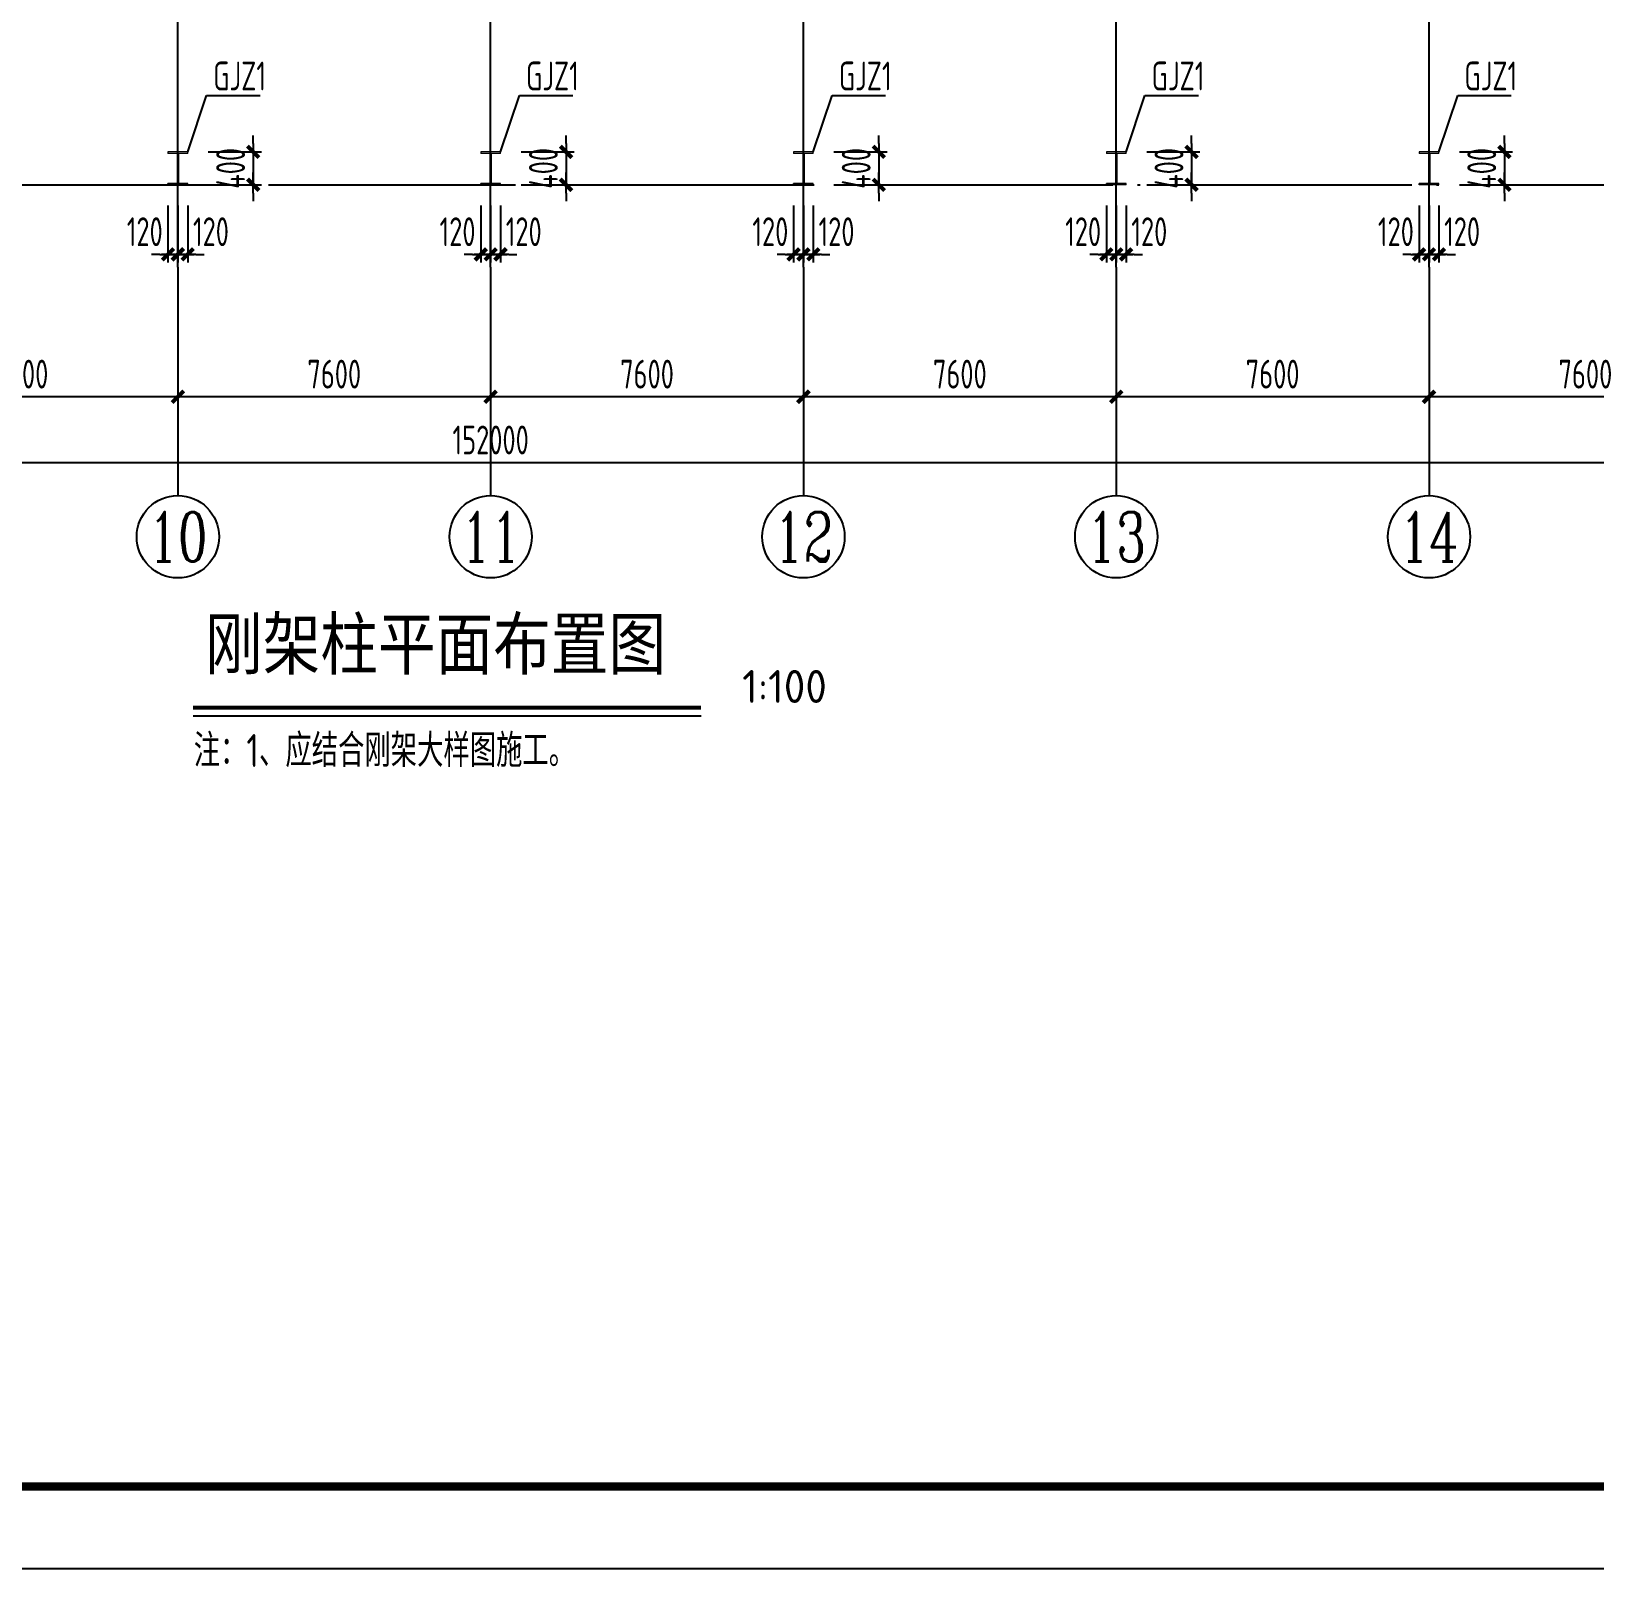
# Model space of a CAD drawing. Extents: x -3102990 to -851544, y -5293060 to -2540151.
# Drawn here: x -2187921 to -2168927, y -2672902 to -2654225 of the extents above; entities that cross this region are included whole.
import ezdxf
from ezdxf.enums import TextEntityAlignment as Align

# ---------------------------------------------------------------- set-up
doc = ezdxf.new("R2010")
doc.units = 0
doc.header["$LTSCALE"] = 1000
doc.header["$PDMODE"] = 1
doc.linetypes.add('DOTE', pattern=[2.42, 2, -0.2, 0.02, -0.2])
doc.layers.get('0').update_dxf_attribs({"linetype": 'CONTINUOUS'})
doc.layers.get('Defpoints').update_dxf_attribs({"linetype": 'CONTINUOUS'})
for name, color, linetype in [('AXIS', 253, 'DOTE'), ('COLU', 7, 'CONTINUOUS'), ('DIM', 3, 'CONTINUOUS'), ('NUM', 7, 'CONTINUOUS'), ('PUB_TITLE', 4, 'CONTINUOUS'), ('TEXT', 7, 'CONTINUOUS')]:
    doc.layers.add(name, color=color, linetype=linetype)
doc.layers.add('yichutu', color=7, linetype='CONTINUOUS', true_color=0xffffff, plot=False)
doc.styles.add('TSSD_Axis', font='Complex.shx', dxfattribs={"width": 0.7, "bigfont": 'hztxt.shx'})
doc.styles.add('TSSD_Dimension', font='tssdeng.shx', dxfattribs={"width": 0.7, "bigfont": 'Hztxt.shx'})
doc.styles.add('TSSD_Norm', font='Tssdeng.shx', dxfattribs={"width": 0.75, "bigfont": 'hztxt.shx'})
doc.styles.add('TSSD_Rein', font='Tssdeng.shx', dxfattribs={"width": 0.75, "bigfont": 'hztxt.shx'})
doc.dimstyles.new('TSSD_100_100', dxfattribs={"dimtxt": 350, "dimasz": 100, "dimexe": 100, "dimexo": 250, "dimgap": 100, "dimtad": 1, "dimdec": 0, "dimzin": 0, "dimdsep": 46, "dimtxsty": 'TSSD_Dimension', "dimblk": '_tsdbk', "dimcen": 0, "dimdle": 100, "dimclrt": 7, "dimadec": 0, "dimazin": 0, "dimtfac": 1, "dimtdec": 0, "dimtix": 1, "dimtmove": 2, "dimatfit": 3, "dimldrblk": '_tsdbk', "dimfxl": 250, "dimtolj": 1, "dimtzin": 0, "dimarcsym": 0})
doc.dimstyles.new('TSSD_200_100', dxfattribs={"dimtxt": 350, "dimasz": 100, "dimexe": 100, "dimexo": 250, "dimgap": 100, "dimtad": 1, "dimdec": 0, "dimlfac": 2, "dimzin": 0, "dimdsep": 46, "dimtxsty": 'TSSD_Dimension', "dimblk": 'ARCHTICK', "dimcen": 0, "dimdle": 100, "dimclrt": 7, "dimadec": 0, "dimazin": 0, "dimtfac": 1, "dimtdec": 0, "dimtix": 1, "dimtmove": 2, "dimatfit": 3, "dimfxl": 1, "dimtolj": 1, "dimtzin": 0, "dimarcsym": 0})

# ---------------------------------------------------------------- blocks, each defined once
blk = doc.blocks.new('ts_axno')
at = {"color": 0, "linetype": 'ByBlock', "lineweight": -2}
blk.add_circle((0, 0), 0.5, dxfattribs=at)
at = {"color": 0, "linetype": 'ByBlock', "lineweight": -2, "style": 'TSSD_Axis', "width": 0.7}
blk.add_attdef('A', text='', height=0.6, dxfattribs=at).set_placement((0, 0), align=Align.MIDDLE_CENTER)
blk = doc.blocks.new('_ArchTick')
at = {"color": 0, "const_width": 0.5}
blk.add_lwpolyline([(-0.71, -0.71), (0.71, 0.71)], dxfattribs=at)
blk = doc.blocks.new('*D38')
at = {"layer": 'Defpoints', "color": 0, "ltscale": 1.5}
for p in [(-2170940, -2657090), (-2167140, -2657090), (-2170940, -2658665)]:
    blk.add_point(p, dxfattribs=at)
at = {"layer": 'DIM', "color": 0, "lineweight": -2, "ltscale": 1.5}
for p, q in [((-2170940, -2657340), (-2170940, -2658765)), ((-2167140, -2657340), (-2167140, -2658765)), ((-2167040, -2658665), (-2171040, -2658665))]:
    blk.add_line(p, q, dxfattribs=at)
at = {"layer": 'DIM', "color": 0, "lineweight": -2, "ltscale": 1.5, "xscale": 100, "yscale": 100, "zscale": 100, "rotation": 180}
blk.add_blockref('_ArchTick', (-2170940, -2658665), dxfattribs=at)
at = {"layer": 'DIM', "color": 0, "lineweight": -2, "ltscale": 1.5, "xscale": 100, "yscale": 100, "zscale": 100}
blk.add_blockref('_ArchTick', (-2167140, -2658665), dxfattribs=at)
at = {"layer": 'DIM', "color": 7, "ltscale": 1.5, "insert": (-2169040, -2658390), "char_height": 350, "attachment_point": 5, "style": 'TSSD_Dimension'}
blk.add_mtext('\\A1;7600', dxfattribs=at)
blk = doc.blocks.new('*D39')
at = {"layer": 'Defpoints', "color": 0, "ltscale": 1.5}
for p in [(-2174740, -2657090), (-2170940, -2657090), (-2174740, -2658665)]:
    blk.add_point(p, dxfattribs=at)
at = {"layer": 'DIM', "color": 0, "lineweight": -2, "ltscale": 1.5}
for p, q in [((-2174740, -2657340), (-2174740, -2658765)), ((-2170940, -2657340), (-2170940, -2658765)), ((-2170840, -2658665), (-2174840, -2658665))]:
    blk.add_line(p, q, dxfattribs=at)
at = {"layer": 'DIM', "color": 0, "lineweight": -2, "ltscale": 1.5, "xscale": 100, "yscale": 100, "zscale": 100, "rotation": 180}
blk.add_blockref('_ArchTick', (-2174740, -2658665), dxfattribs=at)
at = {"layer": 'DIM', "color": 0, "lineweight": -2, "ltscale": 1.5, "xscale": 100, "yscale": 100, "zscale": 100}
blk.add_blockref('_ArchTick', (-2170940, -2658665), dxfattribs=at)
at = {"layer": 'DIM', "color": 7, "ltscale": 1.5, "insert": (-2172840, -2658390), "char_height": 350, "attachment_point": 5, "style": 'TSSD_Dimension'}
blk.add_mtext('\\A1;7600', dxfattribs=at)
blk = doc.blocks.new('*D40')
at = {"layer": 'Defpoints', "color": 0, "ltscale": 1.5}
for p in [(-2178540, -2657090), (-2174740, -2657090), (-2178540, -2658665)]:
    blk.add_point(p, dxfattribs=at)
at = {"layer": 'DIM', "color": 0, "lineweight": -2, "ltscale": 1.5}
for p, q in [((-2178540, -2657340), (-2178540, -2658765)), ((-2174740, -2657340), (-2174740, -2658765)), ((-2174640, -2658665), (-2178640, -2658665))]:
    blk.add_line(p, q, dxfattribs=at)
at = {"layer": 'DIM', "color": 0, "lineweight": -2, "ltscale": 1.5, "xscale": 100, "yscale": 100, "zscale": 100, "rotation": 180}
blk.add_blockref('_ArchTick', (-2178540, -2658665), dxfattribs=at)
at = {"layer": 'DIM', "color": 0, "lineweight": -2, "ltscale": 1.5, "xscale": 100, "yscale": 100, "zscale": 100}
blk.add_blockref('_ArchTick', (-2174740, -2658665), dxfattribs=at)
at = {"layer": 'DIM', "color": 7, "ltscale": 1.5, "insert": (-2176640, -2658390), "char_height": 350, "attachment_point": 5, "style": 'TSSD_Dimension'}
blk.add_mtext('\\A1;7600', dxfattribs=at)
blk = doc.blocks.new('*D41')
at = {"layer": 'Defpoints', "color": 0, "ltscale": 1.5}
for p in [(-2182340, -2657090), (-2178540, -2657090), (-2182340, -2658665)]:
    blk.add_point(p, dxfattribs=at)
at = {"layer": 'DIM', "color": 0, "lineweight": -2, "ltscale": 1.5}
for p, q in [((-2182340, -2657340), (-2182340, -2658765)), ((-2178540, -2657340), (-2178540, -2658765)), ((-2178440, -2658665), (-2182440, -2658665))]:
    blk.add_line(p, q, dxfattribs=at)
at = {"layer": 'DIM', "color": 0, "lineweight": -2, "ltscale": 1.5, "xscale": 100, "yscale": 100, "zscale": 100, "rotation": 180}
blk.add_blockref('_ArchTick', (-2182340, -2658665), dxfattribs=at)
at = {"layer": 'DIM', "color": 0, "lineweight": -2, "ltscale": 1.5, "xscale": 100, "yscale": 100, "zscale": 100}
blk.add_blockref('_ArchTick', (-2178540, -2658665), dxfattribs=at)
at = {"layer": 'DIM', "color": 7, "ltscale": 1.5, "insert": (-2180440, -2658390), "char_height": 350, "attachment_point": 5, "style": 'TSSD_Dimension'}
blk.add_mtext('\\A1;7600', dxfattribs=at)
blk = doc.blocks.new('*D42')
at = {"layer": 'Defpoints', "color": 0, "ltscale": 1.5}
for p in [(-2186140, -2657090), (-2182340, -2657090), (-2186140, -2658665)]:
    blk.add_point(p, dxfattribs=at)
at = {"layer": 'DIM', "color": 0, "lineweight": -2, "ltscale": 1.5}
for p, q in [((-2186140, -2657340), (-2186140, -2658765)), ((-2182340, -2657340), (-2182340, -2658765)), ((-2182240, -2658665), (-2186240, -2658665))]:
    blk.add_line(p, q, dxfattribs=at)
at = {"layer": 'DIM', "color": 0, "lineweight": -2, "ltscale": 1.5, "xscale": 100, "yscale": 100, "zscale": 100, "rotation": 180}
blk.add_blockref('_ArchTick', (-2186140, -2658665), dxfattribs=at)
at = {"layer": 'DIM', "color": 0, "lineweight": -2, "ltscale": 1.5, "xscale": 100, "yscale": 100, "zscale": 100}
blk.add_blockref('_ArchTick', (-2182340, -2658665), dxfattribs=at)
at = {"layer": 'DIM', "color": 7, "ltscale": 1.5, "insert": (-2184240, -2658390), "char_height": 350, "attachment_point": 5, "style": 'TSSD_Dimension'}
blk.add_mtext('\\A1;7600', dxfattribs=at)
blk = doc.blocks.new('*D43')
at = {"layer": 'Defpoints', "color": 0, "ltscale": 1.5}
for p in [(-2189940, -2657090), (-2186140, -2657090), (-2189940, -2658665)]:
    blk.add_point(p, dxfattribs=at)
at = {"layer": 'DIM', "color": 0, "lineweight": -2, "ltscale": 1.5}
for p, q in [((-2189940, -2657340), (-2189940, -2658765)), ((-2186140, -2657340), (-2186140, -2658765)), ((-2186040, -2658665), (-2190040, -2658665))]:
    blk.add_line(p, q, dxfattribs=at)
at = {"layer": 'DIM', "color": 0, "lineweight": -2, "ltscale": 1.5, "xscale": 100, "yscale": 100, "zscale": 100, "rotation": 180}
blk.add_blockref('_ArchTick', (-2189940, -2658665), dxfattribs=at)
at = {"layer": 'DIM', "color": 0, "lineweight": -2, "ltscale": 1.5, "xscale": 100, "yscale": 100, "zscale": 100}
blk.add_blockref('_ArchTick', (-2186140, -2658665), dxfattribs=at)
at = {"layer": 'DIM', "color": 7, "ltscale": 1.5, "insert": (-2188040, -2658390), "char_height": 350, "attachment_point": 5, "style": 'TSSD_Dimension'}
blk.add_mtext('\\A1;7600', dxfattribs=at)
blk = doc.blocks.new('*D52')
at = {"layer": 'Defpoints', "color": 0, "ltscale": 1.5}
for p in [(-2220340, -2657090), (-2144340, -2657090), (-2144340, -2659465)]:
    blk.add_point(p, dxfattribs=at)
at = {"layer": 'DIM', "color": 0, "lineweight": -2, "ltscale": 1.5}
for p, q in [((-2220340, -2657340), (-2220340, -2659565)), ((-2144340, -2657340), (-2144340, -2659565)), ((-2220440, -2659465), (-2144240, -2659465))]:
    blk.add_line(p, q, dxfattribs=at)
at = {"layer": 'DIM', "color": 0, "lineweight": -2, "ltscale": 1.5, "xscale": 100, "yscale": 100, "zscale": 100, "rotation": 180}
blk.add_blockref('_ArchTick', (-2220340, -2659465), dxfattribs=at)
at = {"layer": 'DIM', "color": 0, "lineweight": -2, "ltscale": 1.5, "xscale": 100, "yscale": 100, "zscale": 100}
blk.add_blockref('_ArchTick', (-2144340, -2659465), dxfattribs=at)
at = {"layer": 'DIM', "color": 7, "ltscale": 1.5, "insert": (-2182340, -2659190), "char_height": 350, "attachment_point": 5, "style": 'TSSD_Dimension'}
blk.add_mtext('\\A1;152000', dxfattribs=at)
blk = doc.blocks.new('_tsdbk')
blk.add_line((-1, 0), (1.5, 0))
blk.add_lwpolyline([(-0.7, -0.7, 0.5, 0.5, 0), (0.7, 0.7, 0.5, 0.5, 0)], format="xyseb")
blk = doc.blocks.new('*D704')
at = {"layer": 'Defpoints', "color": 0}
for p in [(-2186260, -2656090), (-2186140, -2656090), (-2186140, -2656935)]:
    blk.add_point(p, dxfattribs=at)
at = {"layer": 'DIM', "color": 0, "lineweight": -2}
for p, q in [((-2186260, -2656340), (-2186260, -2657035)), ((-2186140, -2656340), (-2186140, -2657035)), ((-2186360, -2656935), (-2186460, -2656935)), ((-2186260, -2656935), (-2186140, -2656935)), ((-2186040, -2656935), (-2185940, -2656935))]:
    blk.add_line(p, q, dxfattribs=at)
at = {"layer": 'DIM', "color": 0, "lineweight": -2, "xscale": 100, "yscale": 100, "zscale": 100}
blk.add_blockref('_tsdbk', (-2186260, -2656935), dxfattribs=at)
at = {"layer": 'DIM', "color": 0, "lineweight": -2, "xscale": 100, "yscale": 100, "zscale": 100, "rotation": 180}
blk.add_blockref('_tsdbk', (-2186140, -2656935), dxfattribs=at)
at = {"layer": 'DIM', "color": 7, "insert": (-2186542, -2656660), "char_height": 350, "attachment_point": 5, "style": 'TSSD_Dimension'}
blk.add_mtext('\\A1;120', dxfattribs=at)
blk = doc.blocks.new('*D705')
at = {"layer": 'Defpoints', "color": 0}
for p in [(-2186020, -2655690), (-2186020, -2656090), (-2185224, -2656090)]:
    blk.add_point(p, dxfattribs=at)
at = {"layer": 'DIM', "color": 0, "lineweight": -2}
for p, q in [((-2185224, -2655590), (-2185224, -2655490)), ((-2185770, -2655690), (-2185124, -2655690)), ((-2185224, -2655690), (-2185224, -2656090)), ((-2185770, -2656090), (-2185124, -2656090)), ((-2185224, -2656190), (-2185224, -2656290))]:
    blk.add_line(p, q, dxfattribs=at)
at = {"layer": 'DIM', "color": 0, "lineweight": -2, "xscale": 100, "yscale": 100, "zscale": 100}
for p, rotation in [((-2185224, -2655690), 270), ((-2185224, -2656090), 90)]:
    blk.add_blockref('_tsdbk', p, dxfattribs=dict(at, rotation=rotation))
at = {"layer": 'DIM', "color": 7, "insert": (-2185499, -2655890), "char_height": 350, "attachment_point": 5, "rotation": 90, "style": 'TSSD_Dimension'}
blk.add_mtext('\\A1;400', dxfattribs=at)
blk = doc.blocks.new('*D708')
at = {"layer": 'Defpoints', "color": 0}
for p in [(-2186140, -2656090), (-2186020, -2656090), (-2186020, -2656935)]:
    blk.add_point(p, dxfattribs=at)
at = {"layer": 'DIM', "color": 0, "lineweight": -2}
for p, q in [((-2186140, -2656340), (-2186140, -2657035)), ((-2186020, -2656340), (-2186020, -2657035)), ((-2186240, -2656935), (-2186340, -2656935)), ((-2186140, -2656935), (-2186020, -2656935)), ((-2185920, -2656935), (-2185820, -2656935))]:
    blk.add_line(p, q, dxfattribs=at)
at = {"layer": 'DIM', "color": 0, "lineweight": -2, "xscale": 100, "yscale": 100, "zscale": 100}
blk.add_blockref('_tsdbk', (-2186140, -2656935), dxfattribs=at)
at = {"layer": 'DIM', "color": 0, "lineweight": -2, "xscale": 100, "yscale": 100, "zscale": 100, "rotation": 180}
blk.add_blockref('_tsdbk', (-2186020, -2656935), dxfattribs=at)
at = {"layer": 'DIM', "color": 7, "insert": (-2185738, -2656660), "char_height": 350, "attachment_point": 5, "style": 'TSSD_Dimension'}
blk.add_mtext('\\A1;120', dxfattribs=at)
blk = doc.blocks.new('*D710')
at = {"layer": 'Defpoints', "color": 0}
for p in [(-2182460, -2656090), (-2182340, -2656090), (-2182340, -2656935)]:
    blk.add_point(p, dxfattribs=at)
at = {"layer": 'DIM', "color": 0, "lineweight": -2}
for p, q in [((-2182460, -2656340), (-2182460, -2657035)), ((-2182340, -2656340), (-2182340, -2657035)), ((-2182560, -2656935), (-2182660, -2656935)), ((-2182460, -2656935), (-2182340, -2656935)), ((-2182240, -2656935), (-2182140, -2656935))]:
    blk.add_line(p, q, dxfattribs=at)
at = {"layer": 'DIM', "color": 0, "lineweight": -2, "xscale": 100, "yscale": 100, "zscale": 100}
blk.add_blockref('_tsdbk', (-2182460, -2656935), dxfattribs=at)
at = {"layer": 'DIM', "color": 0, "lineweight": -2, "xscale": 100, "yscale": 100, "zscale": 100, "rotation": 180}
blk.add_blockref('_tsdbk', (-2182340, -2656935), dxfattribs=at)
at = {"layer": 'DIM', "color": 7, "insert": (-2182742, -2656660), "char_height": 350, "attachment_point": 5, "style": 'TSSD_Dimension'}
blk.add_mtext('\\A1;120', dxfattribs=at)
blk = doc.blocks.new('*D711')
at = {"layer": 'Defpoints', "color": 0}
for p in [(-2182220, -2655690), (-2182220, -2656090), (-2181424, -2656090)]:
    blk.add_point(p, dxfattribs=at)
at = {"layer": 'DIM', "color": 0, "lineweight": -2}
for p, q in [((-2181424, -2655590), (-2181424, -2655490)), ((-2181970, -2655690), (-2181324, -2655690)), ((-2181424, -2655690), (-2181424, -2656090)), ((-2181970, -2656090), (-2181324, -2656090)), ((-2181424, -2656190), (-2181424, -2656290))]:
    blk.add_line(p, q, dxfattribs=at)
at = {"layer": 'DIM', "color": 0, "lineweight": -2, "xscale": 100, "yscale": 100, "zscale": 100}
for p, rotation in [((-2181424, -2655690), 270), ((-2181424, -2656090), 90)]:
    blk.add_blockref('_tsdbk', p, dxfattribs=dict(at, rotation=rotation))
at = {"layer": 'DIM', "color": 7, "insert": (-2181699, -2655890), "char_height": 350, "attachment_point": 5, "rotation": 90, "style": 'TSSD_Dimension'}
blk.add_mtext('\\A1;400', dxfattribs=at)
blk = doc.blocks.new('*D714')
at = {"layer": 'Defpoints', "color": 0}
for p in [(-2182340, -2656090), (-2182220, -2656090), (-2182220, -2656935)]:
    blk.add_point(p, dxfattribs=at)
at = {"layer": 'DIM', "color": 0, "lineweight": -2}
for p, q in [((-2182340, -2656340), (-2182340, -2657035)), ((-2182220, -2656340), (-2182220, -2657035)), ((-2182440, -2656935), (-2182540, -2656935)), ((-2182340, -2656935), (-2182220, -2656935)), ((-2182120, -2656935), (-2182020, -2656935))]:
    blk.add_line(p, q, dxfattribs=at)
at = {"layer": 'DIM', "color": 0, "lineweight": -2, "xscale": 100, "yscale": 100, "zscale": 100}
blk.add_blockref('_tsdbk', (-2182340, -2656935), dxfattribs=at)
at = {"layer": 'DIM', "color": 0, "lineweight": -2, "xscale": 100, "yscale": 100, "zscale": 100, "rotation": 180}
blk.add_blockref('_tsdbk', (-2182220, -2656935), dxfattribs=at)
at = {"layer": 'DIM', "color": 7, "insert": (-2181938, -2656660), "char_height": 350, "attachment_point": 5, "style": 'TSSD_Dimension'}
blk.add_mtext('\\A1;120', dxfattribs=at)
blk = doc.blocks.new('*D716')
at = {"layer": 'Defpoints', "color": 0}
for p in [(-2178660, -2656090), (-2178540, -2656090), (-2178540, -2656935)]:
    blk.add_point(p, dxfattribs=at)
at = {"layer": 'DIM', "color": 0, "lineweight": -2}
for p, q in [((-2178660, -2656340), (-2178660, -2657035)), ((-2178540, -2656340), (-2178540, -2657035)), ((-2178760, -2656935), (-2178860, -2656935)), ((-2178660, -2656935), (-2178540, -2656935)), ((-2178440, -2656935), (-2178340, -2656935))]:
    blk.add_line(p, q, dxfattribs=at)
at = {"layer": 'DIM', "color": 0, "lineweight": -2, "xscale": 100, "yscale": 100, "zscale": 100}
blk.add_blockref('_tsdbk', (-2178660, -2656935), dxfattribs=at)
at = {"layer": 'DIM', "color": 0, "lineweight": -2, "xscale": 100, "yscale": 100, "zscale": 100, "rotation": 180}
blk.add_blockref('_tsdbk', (-2178540, -2656935), dxfattribs=at)
at = {"layer": 'DIM', "color": 7, "insert": (-2178942, -2656660), "char_height": 350, "attachment_point": 5, "style": 'TSSD_Dimension'}
blk.add_mtext('\\A1;120', dxfattribs=at)
blk = doc.blocks.new('*D717')
at = {"layer": 'Defpoints', "color": 0}
for p in [(-2178420, -2655690), (-2178420, -2656090), (-2177624, -2656090)]:
    blk.add_point(p, dxfattribs=at)
at = {"layer": 'DIM', "color": 0, "lineweight": -2}
for p, q in [((-2177624, -2655590), (-2177624, -2655490)), ((-2178170, -2655690), (-2177524, -2655690)), ((-2177624, -2655690), (-2177624, -2656090)), ((-2178170, -2656090), (-2177524, -2656090)), ((-2177624, -2656190), (-2177624, -2656290))]:
    blk.add_line(p, q, dxfattribs=at)
at = {"layer": 'DIM', "color": 0, "lineweight": -2, "xscale": 100, "yscale": 100, "zscale": 100}
for p, rotation in [((-2177624, -2655690), 270), ((-2177624, -2656090), 90)]:
    blk.add_blockref('_tsdbk', p, dxfattribs=dict(at, rotation=rotation))
at = {"layer": 'DIM', "color": 7, "insert": (-2177899, -2655890), "char_height": 350, "attachment_point": 5, "rotation": 90, "style": 'TSSD_Dimension'}
blk.add_mtext('\\A1;400', dxfattribs=at)
blk = doc.blocks.new('*D720')
at = {"layer": 'Defpoints', "color": 0}
for p in [(-2178540, -2656090), (-2178420, -2656090), (-2178420, -2656935)]:
    blk.add_point(p, dxfattribs=at)
at = {"layer": 'DIM', "color": 0, "lineweight": -2}
for p, q in [((-2178540, -2656340), (-2178540, -2657035)), ((-2178420, -2656340), (-2178420, -2657035)), ((-2178640, -2656935), (-2178740, -2656935)), ((-2178540, -2656935), (-2178420, -2656935)), ((-2178320, -2656935), (-2178220, -2656935))]:
    blk.add_line(p, q, dxfattribs=at)
at = {"layer": 'DIM', "color": 0, "lineweight": -2, "xscale": 100, "yscale": 100, "zscale": 100}
blk.add_blockref('_tsdbk', (-2178540, -2656935), dxfattribs=at)
at = {"layer": 'DIM', "color": 0, "lineweight": -2, "xscale": 100, "yscale": 100, "zscale": 100, "rotation": 180}
blk.add_blockref('_tsdbk', (-2178420, -2656935), dxfattribs=at)
at = {"layer": 'DIM', "color": 7, "insert": (-2178138, -2656660), "char_height": 350, "attachment_point": 5, "style": 'TSSD_Dimension'}
blk.add_mtext('\\A1;120', dxfattribs=at)
blk = doc.blocks.new('*D722')
at = {"layer": 'Defpoints', "color": 0}
for p in [(-2174860, -2656090), (-2174740, -2656090), (-2174740, -2656935)]:
    blk.add_point(p, dxfattribs=at)
at = {"layer": 'DIM', "color": 0, "lineweight": -2}
for p, q in [((-2174860, -2656340), (-2174860, -2657035)), ((-2174740, -2656340), (-2174740, -2657035)), ((-2174960, -2656935), (-2175060, -2656935)), ((-2174860, -2656935), (-2174740, -2656935)), ((-2174640, -2656935), (-2174540, -2656935))]:
    blk.add_line(p, q, dxfattribs=at)
at = {"layer": 'DIM', "color": 0, "lineweight": -2, "xscale": 100, "yscale": 100, "zscale": 100}
blk.add_blockref('_tsdbk', (-2174860, -2656935), dxfattribs=at)
at = {"layer": 'DIM', "color": 0, "lineweight": -2, "xscale": 100, "yscale": 100, "zscale": 100, "rotation": 180}
blk.add_blockref('_tsdbk', (-2174740, -2656935), dxfattribs=at)
at = {"layer": 'DIM', "color": 7, "insert": (-2175142, -2656660), "char_height": 350, "attachment_point": 5, "style": 'TSSD_Dimension'}
blk.add_mtext('\\A1;120', dxfattribs=at)
blk = doc.blocks.new('*D723')
at = {"layer": 'Defpoints', "color": 0}
for p in [(-2174620, -2655690), (-2174620, -2656090), (-2173824, -2656090)]:
    blk.add_point(p, dxfattribs=at)
at = {"layer": 'DIM', "color": 0, "lineweight": -2}
for p, q in [((-2173824, -2655590), (-2173824, -2655490)), ((-2174370, -2655690), (-2173724, -2655690)), ((-2173824, -2655690), (-2173824, -2656090)), ((-2174370, -2656090), (-2173724, -2656090)), ((-2173824, -2656190), (-2173824, -2656290))]:
    blk.add_line(p, q, dxfattribs=at)
at = {"layer": 'DIM', "color": 0, "lineweight": -2, "xscale": 100, "yscale": 100, "zscale": 100}
for p, rotation in [((-2173824, -2655690), 270), ((-2173824, -2656090), 90)]:
    blk.add_blockref('_tsdbk', p, dxfattribs=dict(at, rotation=rotation))
at = {"layer": 'DIM', "color": 7, "insert": (-2174099, -2655890), "char_height": 350, "attachment_point": 5, "rotation": 90, "style": 'TSSD_Dimension'}
blk.add_mtext('\\A1;400', dxfattribs=at)
blk = doc.blocks.new('*D726')
at = {"layer": 'Defpoints', "color": 0}
for p in [(-2174740, -2656090), (-2174620, -2656090), (-2174620, -2656935)]:
    blk.add_point(p, dxfattribs=at)
at = {"layer": 'DIM', "color": 0, "lineweight": -2}
for p, q in [((-2174740, -2656340), (-2174740, -2657035)), ((-2174620, -2656340), (-2174620, -2657035)), ((-2174840, -2656935), (-2174940, -2656935)), ((-2174740, -2656935), (-2174620, -2656935)), ((-2174520, -2656935), (-2174420, -2656935))]:
    blk.add_line(p, q, dxfattribs=at)
at = {"layer": 'DIM', "color": 0, "lineweight": -2, "xscale": 100, "yscale": 100, "zscale": 100}
blk.add_blockref('_tsdbk', (-2174740, -2656935), dxfattribs=at)
at = {"layer": 'DIM', "color": 0, "lineweight": -2, "xscale": 100, "yscale": 100, "zscale": 100, "rotation": 180}
blk.add_blockref('_tsdbk', (-2174620, -2656935), dxfattribs=at)
at = {"layer": 'DIM', "color": 7, "insert": (-2174338, -2656660), "char_height": 350, "attachment_point": 5, "style": 'TSSD_Dimension'}
blk.add_mtext('\\A1;120', dxfattribs=at)
blk = doc.blocks.new('*D728')
at = {"layer": 'Defpoints', "color": 0}
for p in [(-2171060, -2656090), (-2170940, -2656090), (-2170940, -2656935)]:
    blk.add_point(p, dxfattribs=at)
at = {"layer": 'DIM', "color": 0, "lineweight": -2}
for p, q in [((-2171060, -2656340), (-2171060, -2657035)), ((-2170940, -2656340), (-2170940, -2657035)), ((-2171160, -2656935), (-2171260, -2656935)), ((-2171060, -2656935), (-2170940, -2656935)), ((-2170840, -2656935), (-2170740, -2656935))]:
    blk.add_line(p, q, dxfattribs=at)
at = {"layer": 'DIM', "color": 0, "lineweight": -2, "xscale": 100, "yscale": 100, "zscale": 100}
blk.add_blockref('_tsdbk', (-2171060, -2656935), dxfattribs=at)
at = {"layer": 'DIM', "color": 0, "lineweight": -2, "xscale": 100, "yscale": 100, "zscale": 100, "rotation": 180}
blk.add_blockref('_tsdbk', (-2170940, -2656935), dxfattribs=at)
at = {"layer": 'DIM', "color": 7, "insert": (-2171342, -2656660), "char_height": 350, "attachment_point": 5, "style": 'TSSD_Dimension'}
blk.add_mtext('\\A1;120', dxfattribs=at)
blk = doc.blocks.new('*D729')
at = {"layer": 'Defpoints', "color": 0}
for p in [(-2170820, -2655690), (-2170820, -2656090), (-2170024, -2656090)]:
    blk.add_point(p, dxfattribs=at)
at = {"layer": 'DIM', "color": 0, "lineweight": -2}
for p, q in [((-2170024, -2655590), (-2170024, -2655490)), ((-2170570, -2655690), (-2169924, -2655690)), ((-2170024, -2655690), (-2170024, -2656090)), ((-2170570, -2656090), (-2169924, -2656090)), ((-2170024, -2656190), (-2170024, -2656290))]:
    blk.add_line(p, q, dxfattribs=at)
at = {"layer": 'DIM', "color": 0, "lineweight": -2, "xscale": 100, "yscale": 100, "zscale": 100}
for p, rotation in [((-2170024, -2655690), 270), ((-2170024, -2656090), 90)]:
    blk.add_blockref('_tsdbk', p, dxfattribs=dict(at, rotation=rotation))
at = {"layer": 'DIM', "color": 7, "insert": (-2170299, -2655890), "char_height": 350, "attachment_point": 5, "rotation": 90, "style": 'TSSD_Dimension'}
blk.add_mtext('\\A1;400', dxfattribs=at)
blk = doc.blocks.new('*D732')
at = {"layer": 'Defpoints', "color": 0}
for p in [(-2170940, -2656090), (-2170820, -2656090), (-2170820, -2656935)]:
    blk.add_point(p, dxfattribs=at)
at = {"layer": 'DIM', "color": 0, "lineweight": -2}
for p, q in [((-2170940, -2656340), (-2170940, -2657035)), ((-2170820, -2656340), (-2170820, -2657035)), ((-2171040, -2656935), (-2171140, -2656935)), ((-2170940, -2656935), (-2170820, -2656935)), ((-2170720, -2656935), (-2170620, -2656935))]:
    blk.add_line(p, q, dxfattribs=at)
at = {"layer": 'DIM', "color": 0, "lineweight": -2, "xscale": 100, "yscale": 100, "zscale": 100}
blk.add_blockref('_tsdbk', (-2170940, -2656935), dxfattribs=at)
at = {"layer": 'DIM', "color": 0, "lineweight": -2, "xscale": 100, "yscale": 100, "zscale": 100, "rotation": 180}
blk.add_blockref('_tsdbk', (-2170820, -2656935), dxfattribs=at)
at = {"layer": 'DIM', "color": 7, "insert": (-2170538, -2656660), "char_height": 350, "attachment_point": 5, "style": 'TSSD_Dimension'}
blk.add_mtext('\\A1;120', dxfattribs=at)
blk = doc.blocks.new('A$C16496DF1')
at = {"layer": 'PUB_TITLE'}
blk.add_lwpolyline([(0, 0), (0, 42000), (104100, 42000), (104100, 0)], close=True, dxfattribs=at)
at = {"layer": 'PUB_TITLE', "const_width": 100}
blk.add_lwpolyline([(103100, 1000), (103100, 41000), (713, 41000), (713, 1000), (103100, 1000)], dxfattribs=at)
blk = doc.blocks.new('yct-1041-420-104100-42000-100-2006.0')
at = {"layer": 'yichutu', "color": 7, "true_color": 0xffffff}
blk.add_lwpolyline([(0, 0), (0, 42000), (104100, 42000), (104100, 0)], close=True, dxfattribs=at)

msp = doc.modelspace()

# ---------------------------------------------------------------- linework, layer by layer
at = {"layer": 'AXIS', "ltscale": 1.5}
for p, q in [((-2186139.79, -2657090.5), (-2186139.79, -2640340.5)), ((-2182339.79, -2657090.5), (-2182339.79, -2640340.5)), ((-2178539.79, -2657090.5), (-2178539.79, -2640340.5)), ((-2174739.79, -2657090.5), (-2174739.79, -2640340.5)), ((-2170939.79, -2657090.5), (-2170939.79, -2640340.5)), ((-2221339.79, -2656090.5), (-2143339.79, -2656090.5))]:
    msp.add_line(p, q, dxfattribs=at)
at = {"layer": 'COLU', "lineweight": 5}
for p, q in [((-2186019.79, -2655690.5), (-2186259.79, -2655690.5)), ((-2186259.79, -2655690.5), (-2186259.79, -2655708.5)), ((-2186019.79, -2655708.5), (-2186259.79, -2655708.5)), ((-2186147.79, -2655708.5), (-2186147.79, -2656072.5)), ((-2186131.79, -2655708.5), (-2186131.79, -2656072.5)), ((-2186019.79, -2655708.5), (-2186019.79, -2655690.5)), ((-2182219.79, -2655690.5), (-2182459.79, -2655690.5)), ((-2182459.79, -2655690.5), (-2182459.79, -2655708.5)), ((-2182219.79, -2655708.5), (-2182459.79, -2655708.5)), ((-2182347.79, -2655708.5), (-2182347.79, -2656072.5)), ((-2182331.79, -2655708.5), (-2182331.79, -2656072.5)), ((-2182219.79, -2655708.5), (-2182219.79, -2655690.5)), ((-2178419.79, -2655690.5), (-2178659.79, -2655690.5)), ((-2178659.79, -2655690.5), (-2178659.79, -2655708.5)), ((-2178419.79, -2655708.5), (-2178659.79, -2655708.5)), ((-2178547.79, -2655708.5), (-2178547.79, -2656072.5)), ((-2178531.79, -2655708.5), (-2178531.79, -2656072.5)), ((-2178419.79, -2655708.5), (-2178419.79, -2655690.5)), ((-2174619.79, -2655690.5), (-2174859.79, -2655690.5)), ((-2174859.79, -2655690.5), (-2174859.79, -2655708.5)), ((-2174619.79, -2655708.5), (-2174859.79, -2655708.5)), ((-2174747.79, -2655708.5), (-2174747.79, -2656072.5)), ((-2174731.79, -2655708.5), (-2174731.79, -2656072.5)), ((-2174619.79, -2655708.5), (-2174619.79, -2655690.5)), ((-2170819.79, -2655690.5), (-2171059.79, -2655690.5)), ((-2171059.79, -2655690.5), (-2171059.79, -2655708.5)), ((-2170819.79, -2655708.5), (-2171059.79, -2655708.5)), ((-2170947.79, -2655708.5), (-2170947.79, -2656072.5)), ((-2170931.79, -2655708.5), (-2170931.79, -2656072.5)), ((-2170819.79, -2655708.5), (-2170819.79, -2655690.5)), ((-2186019.79, -2656072.5), (-2186259.79, -2656072.5)), ((-2186259.79, -2656090.5), (-2186259.79, -2656072.5)), ((-2186019.79, -2656090.5), (-2186259.79, -2656090.5)), ((-2186019.79, -2656090.5), (-2186019.79, -2656072.5)), ((-2182219.79, -2656072.5), (-2182459.79, -2656072.5)), ((-2182459.79, -2656090.5), (-2182459.79, -2656072.5)), ((-2182219.79, -2656090.5), (-2182459.79, -2656090.5)), ((-2182219.79, -2656090.5), (-2182219.79, -2656072.5)), ((-2178419.79, -2656072.5), (-2178659.79, -2656072.5)), ((-2178659.79, -2656090.5), (-2178659.79, -2656072.5)), ((-2178419.79, -2656090.5), (-2178659.79, -2656090.5)), ((-2178419.79, -2656090.5), (-2178419.79, -2656072.5)), ((-2174619.79, -2656072.5), (-2174859.79, -2656072.5)), ((-2174859.79, -2656090.5), (-2174859.79, -2656072.5)), ((-2174619.79, -2656090.5), (-2174859.79, -2656090.5)), ((-2174619.79, -2656090.5), (-2174619.79, -2656072.5)), ((-2170819.79, -2656072.5), (-2171059.79, -2656072.5)), ((-2171059.79, -2656090.5), (-2171059.79, -2656072.5)), ((-2170819.79, -2656090.5), (-2171059.79, -2656090.5)), ((-2170819.79, -2656090.5), (-2170819.79, -2656072.5))]:
    msp.add_line(p, q, dxfattribs=at)
at = {"layer": 'NUM'}
for p, q in [((-2186019.79, -2655690.5), (-2185790.38, -2655004.78)), ((-2185790.38, -2655004.78), (-2185141.34, -2655004.78)), ((-2182219.79, -2655690.5), (-2181990.38, -2655004.78)), ((-2181990.38, -2655004.78), (-2181341.34, -2655004.78)), ((-2178419.79, -2655690.5), (-2178190.38, -2655004.78)), ((-2178190.38, -2655004.78), (-2177541.34, -2655004.78)), ((-2174619.79, -2655690.5), (-2174390.38, -2655004.78)), ((-2174390.38, -2655004.78), (-2173741.34, -2655004.78)), ((-2170819.79, -2655690.5), (-2170590.38, -2655004.78)), ((-2170590.38, -2655004.78), (-2169941.34, -2655004.78))]:
    msp.add_line(p, q, dxfattribs=at)
at = {"layer": 'NUM', "ltscale": 1.5}
for p, q in [((-2186139.79, -2657090.5), (-2186139.79, -2659865.5)), ((-2182339.79, -2657090.5), (-2182339.79, -2659865.5)), ((-2178539.79, -2657090.5), (-2178539.79, -2659865.5)), ((-2174739.79, -2657090.5), (-2174739.79, -2659865.5)), ((-2170939.79, -2657090.5), (-2170939.79, -2659865.5))]:
    msp.add_line(p, q, dxfattribs=at)
at = {"layer": 'NUM', "color": 0, "linetype": 'ByBlock', "const_width": 50}
msp.add_lwpolyline([(-2185954.28, -2662442.44), (-2179784.3, -2662442.44)], dxfattribs=at)
at = {"layer": 'NUM', "color": 0, "linetype": 'ByBlock'}
msp.add_lwpolyline([(-2185954.28, -2662542.44), (-2179784.3, -2662542.44)], dxfattribs=at)

# ---------------------------------------------------------------- block references
at = {"ltscale": 1.5}
msp.add_blockref('A$C16496DF1', (-2236101.86, -2672902.4), dxfattribs=at)
at = {"layer": 'NUM'}
ref = msp.add_blockref('ts_axno', (-2186139.79, -2660365.5), dxfattribs=dict(at, xscale=1000, yscale=1000, zscale=1000))
ref.add_attrib('10', '10', dxfattribs={"height": 600, "style": 'TSSD_Axis', "width": 0.7}).set_placement((-2186139.79, -2660365.5), align=Align.MIDDLE_CENTER)
ref = msp.add_blockref('ts_axno', (-2182339.79, -2660365.5), dxfattribs=dict(at, xscale=1000, yscale=1000, zscale=1000))
ref.add_attrib('11', '11', dxfattribs={"height": 600, "style": 'TSSD_Axis', "width": 0.7}).set_placement((-2182339.79, -2660365.5), align=Align.MIDDLE_CENTER)
ref = msp.add_blockref('ts_axno', (-2178539.79, -2660365.5), dxfattribs=dict(at, xscale=1000, yscale=1000, zscale=1000))
ref.add_attrib('12', '12', dxfattribs={"height": 600, "style": 'TSSD_Axis', "width": 0.7}).set_placement((-2178539.79, -2660365.5), align=Align.MIDDLE_CENTER)
ref = msp.add_blockref('ts_axno', (-2174739.79, -2660365.5), dxfattribs=dict(at, xscale=1000, yscale=1000, zscale=1000))
ref.add_attrib('13', '13', dxfattribs={"height": 600, "style": 'TSSD_Axis', "width": 0.7}).set_placement((-2174739.79, -2660365.5), align=Align.MIDDLE_CENTER)
ref = msp.add_blockref('ts_axno', (-2170939.79, -2660365.5), dxfattribs=dict(at, xscale=1000, yscale=1000, zscale=1000))
ref.add_attrib('14', '14', dxfattribs={"height": 600, "style": 'TSSD_Axis', "width": 0.7}).set_placement((-2170939.79, -2660365.5), align=Align.MIDDLE_CENTER)
at = {"layer": 'yichutu'}
msp.add_blockref('yct-1041-420-104100-42000-100-2006.0', (-2236101.86, -2672902.4), dxfattribs=at)

# ---------------------------------------------------------------- texts
at = {"layer": 'TEXT', "style": 'TSSD_Rein', "width": 0.7}
for p in [(-2185710.25, -2654942.98), (-2181910.25, -2654942.98), (-2178110.25, -2654942.98), (-2174310.25, -2654942.98), (-2170510.25, -2654942.98)]:
    msp.add_text('GJZ1', height=350, dxfattribs=at).set_placement(p)
at = {"layer": 'TEXT', "color": 0, "lineweight": 5, "style": 'TSSD_Norm'}
msp.add_text('刚架柱平面布置图', height=700, dxfattribs=at).set_placement((-2185809.4, -2662250.32), align=Align.BOTTOM_LEFT)
at = {"layer": 'TEXT', "color": 0, "linetype": 'ByBlock', "style": 'TSSD_Norm'}
msp.add_text('1:100', height=400, dxfattribs=at).set_placement((-2179284.3, -2662504.39), align=Align.BOTTOM_LEFT)
at = {"layer": 'TEXT', "color": 0, "linetype": 'ByBlock', "style": 'TSSD_Norm', "width": 0.8}
msp.add_text('注：1、应结合刚架大样图施工。', height=400, dxfattribs=at).set_placement((-2185946.72, -2663162.45, 148))

# ---------------------------------------------------------------- dimensions: what is measured, and where the dimension line sits
at = {"layer": 'DIM'}
for base, p1, p2, picture, middle in [((-2185224.42, -2656090.5), (-2186019.79, -2655690.5), (-2186019.79, -2656090.5), '*D705', (-2185499.42, -2655890.5)), ((-2181424.42, -2656090.5), (-2182219.79, -2655690.5), (-2182219.79, -2656090.5), '*D711', (-2181699.42, -2655890.5)), ((-2177624.42, -2656090.5), (-2178419.79, -2655690.5), (-2178419.79, -2656090.5), '*D717', (-2177899.42, -2655890.5)), ((-2173824.42, -2656090.5), (-2174619.79, -2655690.5), (-2174619.79, -2656090.5), '*D723', (-2174099.42, -2655890.5)), ((-2170024.42, -2656090.5), (-2170819.79, -2655690.5), (-2170819.79, -2656090.5), '*D729', (-2170299.42, -2655890.5))]:
    dim = msp.add_linear_dim(base=base, p1=p1, p2=p2, angle=90, dimstyle='TSSD_100_100', dxfattribs=at)
    dim.commit()
    dim.dimension.update_dxf_attribs({"geometry": picture, "text_midpoint": middle})
for base, p1, p2, picture, middle in [((-2186139.79, -2656935.01), (-2186259.79, -2656090.5), (-2186139.79, -2656090.5), '*D704', (-2186542.03, -2656660.01)), ((-2186019.79, -2656935.01), (-2186139.79, -2656090.5), (-2186019.79, -2656090.5), '*D708', (-2185737.55, -2656660.01)), ((-2182339.79, -2656935.01), (-2182459.79, -2656090.5), (-2182339.79, -2656090.5), '*D710', (-2182742.03, -2656660.01)), ((-2182219.79, -2656935.01), (-2182339.79, -2656090.5), (-2182219.79, -2656090.5), '*D714', (-2181937.55, -2656660.01)), ((-2178539.79, -2656935.01), (-2178659.79, -2656090.5), (-2178539.79, -2656090.5), '*D716', (-2178942.03, -2656660.01)), ((-2178419.79, -2656935.01), (-2178539.79, -2656090.5), (-2178419.79, -2656090.5), '*D720', (-2178137.55, -2656660.01)), ((-2174739.79, -2656935.01), (-2174859.79, -2656090.5), (-2174739.79, -2656090.5), '*D722', (-2175142.03, -2656660.01)), ((-2174619.79, -2656935.01), (-2174739.79, -2656090.5), (-2174619.79, -2656090.5), '*D726', (-2174337.55, -2656660.01)), ((-2170939.79, -2656935.01), (-2171059.79, -2656090.5), (-2170939.79, -2656090.5), '*D728', (-2171342.03, -2656660.01)), ((-2170819.79, -2656935.01), (-2170939.79, -2656090.5), (-2170819.79, -2656090.5), '*D732', (-2170537.55, -2656660.01))]:
    dim = msp.add_linear_dim(base=base, p1=p1, p2=p2, dimstyle='TSSD_100_100', dxfattribs=at)
    dim.commit()
    dim.dimension.update_dxf_attribs({"geometry": picture, "text_midpoint": middle, "dimtype": 160})
at = {"layer": 'DIM', "ltscale": 1.5}
for base, p1, p2, picture, middle in [((-2144339.79, -2659465.5), (-2220339.79, -2657090.5), (-2144339.79, -2657090.5), '*D52', (-2182339.79, -2659190.5)), ((-2189939.79, -2658665.5), (-2186139.79, -2657090.5), (-2189939.79, -2657090.5), '*D43', (-2188039.79, -2658390.5)), ((-2186139.79, -2658665.5), (-2182339.79, -2657090.5), (-2186139.79, -2657090.5), '*D42', (-2184239.79, -2658390.5)), ((-2182339.79, -2658665.5), (-2178539.79, -2657090.5), (-2182339.79, -2657090.5), '*D41', (-2180439.79, -2658390.5)), ((-2178539.79, -2658665.5), (-2174739.79, -2657090.5), (-2178539.79, -2657090.5), '*D40', (-2176639.79, -2658390.5)), ((-2174739.79, -2658665.5), (-2170939.79, -2657090.5), (-2174739.79, -2657090.5), '*D39', (-2172839.79, -2658390.5)), ((-2170939.79, -2658665.5), (-2167139.79, -2657090.5), (-2170939.79, -2657090.5), '*D38', (-2169039.79, -2658390.5))]:
    dim = msp.add_linear_dim(base=base, p1=p1, p2=p2, angle=180, dimstyle='TSSD_200_100', dxfattribs=at)
    dim.commit()
    dim.dimension.update_dxf_attribs({"geometry": picture, "text_midpoint": middle})

doc.saveas('drawing.dxf')
